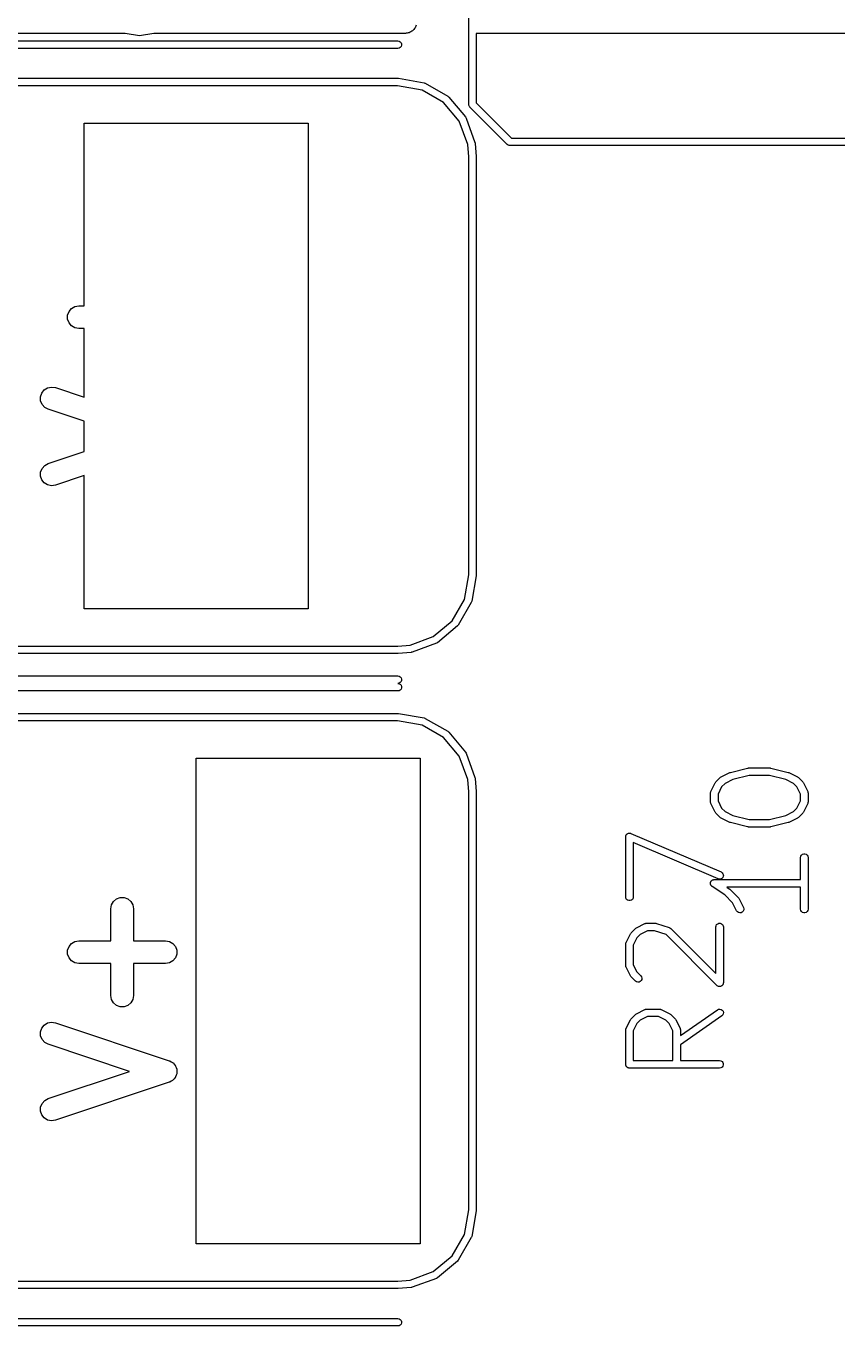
# Model space of a CAD drawing. Extents: x -2.2 to 86.5, y -78.6 to 9.2.
# Drawn here: x 7.52 to 18.38, y -35.35 to -17.95 of the extents above; entities that cross this region are included whole.
import ezdxf

# ---------------------------------------------------------------- set-up
doc = ezdxf.new("R2010")
doc.units = 0
doc.header["$MEASUREMENT"] = 0
doc.layers.add('BLACK', color=7, linetype='CONTINUOUS')

msp = doc.modelspace()

# ---------------------------------------------------------------- linework, layer by layer
at = {"layer": 'Black'}
for p, q in [((13.45, -18), (13.45, -9)), ((8.8482, -18.05), (4.1518, -18.05)), ((9.04, -18.0838), (8.8482, -18.05)), ((9.2318, -18.05), (9.04, -18.0838)), ((12.6, -18.05), (9.2318, -18.05)), ((12.6129, -18.0477), (12.6, -18.05)), ((12.626, -18.0477), (12.6129, -18.0477)), ((12.6384, -18.0432), (12.626, -18.0477)), ((12.6513, -18.041), (12.6384, -18.0432)), ((12.6627, -18.0344), (12.6513, -18.041)), ((12.675, -18.0299), (12.6627, -18.0344)), ((12.6851, -18.0215), (12.675, -18.0299)), ((12.6964, -18.0149), (12.6851, -18.0215)), ((12.7049, -18.0049), (12.6964, -18.0149)), ((12.7149, -17.9964), (12.7049, -18.0049)), ((12.7215, -17.9851), (12.7149, -17.9964)), ((12.7299, -17.975), (12.7215, -17.9851)), ((12.7344, -17.9627), (12.7299, -17.975)), ((12.741, -17.9513), (12.7344, -17.9627)), ((12.7432, -17.9384), (12.741, -17.9513)), ((13.45, -19), (13.45, -18)), ((13.55, -18.05), (13.55, -18.9793)), ((23.45, -18.05), (13.55, -18.05)), ((6.7, -18.15), (12.5, -18.15)), ((12.5, -18.25), (6.72071, -18.25)), ((12.5, -18.15), (12.5171, -18.153)), ((12.5171, -18.247), (12.5, -18.25)), ((12.5171, -18.153), (12.5321, -18.1617)), ((12.5321, -18.2383), (12.5171, -18.247)), ((12.5321, -18.1617), (12.5433, -18.175)), ((12.5433, -18.225), (12.5321, -18.2383)), ((12.5433, -18.175), (12.5492, -18.1913)), ((12.5492, -18.2087), (12.5433, -18.225)), ((12.5492, -18.1913), (12.5492, -18.2087)), ((7, -18.65), (12.5, -18.65)), ((12.4956, -18.75), (7.02071, -18.75)), ((12.8247, -18.808), (12.4956, -18.75)), ((12.5, -18.65), (12.5043, -18.6508)), ((12.5043, -18.6508), (12.5087, -18.6508)), ((12.5087, -18.6508), (12.8507, -18.7111)), ((12.8507, -18.7111), (12.8507, -18.7111)), ((12.8507, -18.7111), (12.8601, -18.7145)), ((12.8601, -18.7145), (12.867, -18.717)), ((12.867, -18.717), (12.867, -18.717)), ((12.867, -18.717), (13.1678, -18.8907)), ((13.1102, -18.9728), (12.8247, -18.808)), ((13.1678, -18.8907), (13.1811, -18.9018)), ((13.1811, -18.9018), (13.1811, -18.9018)), ((13.1811, -18.9018), (13.4043, -19.1679)), ((13.3221, -19.2254), (13.1102, -18.9728)), ((13.4504, -19.0022), (13.45, -19)), ((13.4502, -19.0044), (13.4504, -19.0022)), ((13.4519, -19.0107), (13.4502, -19.0044)), ((13.453, -19.0171), (13.4519, -19.0107)), ((13.4541, -19.019), (13.453, -19.0171)), ((13.4547, -19.0211), (13.4541, -19.019)), ((13.4584, -19.0265), (13.4547, -19.0211)), ((13.4617, -19.0321), (13.4584, -19.0265)), ((13.4634, -19.0336), (13.4617, -19.0321)), ((13.4646, -19.0354), (13.4634, -19.0336)), ((13.9646, -19.5354), (13.4646, -19.0354)), ((13.55, -18.9793), (14.0207, -19.45)), ((8.3, -21.6945), (8.3, -19.25)), ((8.3, -19.25), (11.3, -19.25)), ((11.3, -19.25), (11.3, -25.75)), ((13.4356, -19.5373), (13.3221, -19.2254)), ((13.4043, -19.1679), (13.4043, -19.1679)), ((13.4043, -19.1679), (13.413, -19.1829)), ((13.413, -19.1829), (13.5318, -19.5093)), ((14.0207, -19.45), (22.9793, -19.45)), ((13.45, -19.7022), (13.4356, -19.5373)), ((13.5318, -19.5093), (13.5329, -19.5157)), ((13.5329, -19.5157), (13.5346, -19.522)), ((13.5346, -19.522), (13.5498, -19.6956)), ((13.9664, -19.5366), (13.9646, -19.5354)), ((13.9679, -19.5383), (13.9664, -19.5366)), ((13.9735, -19.5416), (13.9679, -19.5383)), ((13.9789, -19.5453), (13.9735, -19.5416)), ((13.981, -19.5459), (13.9789, -19.5453)), ((13.9829, -19.547), (13.981, -19.5459)), ((13.9893, -19.5481), (13.9829, -19.547)), ((13.9956, -19.5498), (13.9893, -19.5481)), ((13.9978, -19.5496), (13.9956, -19.5498)), ((14, -19.55), (13.9978, -19.5496)), ((23, -19.55), (14, -19.55)), ((13.45, -25.2956), (13.45, -19.7022)), ((13.5498, -19.6956), (13.5496, -19.6978)), ((13.5496, -19.6978), (13.55, -19.7)), ((13.55, -19.7), (13.55, -25.3)), ((8.0963, -21.7707), (8.13032, -21.7301)), ((8.13032, -21.7301), (8.17616, -21.7036)), ((8.17616, -21.7036), (8.22829, -21.6945)), ((8.22829, -21.6945), (8.3, -21.6945)), ((8.0782, -21.8204), (8.0963, -21.7707)), ((8.0782, -21.8733), (8.0782, -21.8204)), ((8.0963, -21.9231), (8.0782, -21.8733)), ((8.13032, -21.9636), (8.0963, -21.9231)), ((8.17616, -21.9901), (8.13032, -21.9636)), ((8.22829, -21.9993), (8.17616, -21.9901)), ((8.3, -21.9993), (8.22829, -21.9993)), ((8.3, -22.9196), (8.3, -21.9993)), ((7.80941, -22.7937), (7.86127, -22.7831)), ((7.86127, -22.7831), (7.91362, -22.7908)), ((7.91362, -22.7908), (8.3, -22.9196)), ((7.71468, -22.9131), (7.73141, -22.8629)), ((7.71612, -22.966), (7.71468, -22.9131)), ((7.73558, -23.0152), (7.71612, -22.966)), ((7.73141, -22.8629), (7.76432, -22.8214)), ((7.76432, -22.8214), (7.80941, -22.7937)), ((7.77069, -23.0548), (7.73558, -23.0152)), ((7.81724, -23.08), (7.77069, -23.0548)), ((8.3, -23.2409), (7.81724, -23.08)), ((8.3, -23.6459), (8.3, -23.2409)), ((7.81724, -23.8068), (8.3, -23.6459)), ((7.73558, -23.8717), (7.77069, -23.8321)), ((7.77069, -23.8321), (7.81724, -23.8068)), ((7.71468, -23.9738), (7.71612, -23.9209)), ((7.73141, -24.024), (7.71468, -23.9738)), ((7.71612, -23.9209), (7.73558, -23.8717)), ((8.3, -23.9672), (7.91362, -24.096)), ((8.3, -25.75), (8.3, -23.9672)), ((7.76432, -24.0655), (7.73141, -24.024)), ((7.80941, -24.0932), (7.76432, -24.0655)), ((7.86127, -24.1038), (7.80941, -24.0932)), ((7.91362, -24.096), (7.86127, -24.1038)), ((13.392, -25.6247), (13.45, -25.2956)), ((13.5492, -25.3087), (13.4889, -25.6507)), ((13.55, -25.3), (13.5492, -25.3043)), ((13.5492, -25.3043), (13.5492, -25.3087)), ((11.3, -25.75), (8.3, -25.75)), ((13.2272, -25.9102), (13.392, -25.6247)), ((13.483, -25.667), (13.3093, -25.9678)), ((13.4863, -25.658), (13.483, -25.667)), ((13.483, -25.667), (13.483, -25.667)), ((13.4889, -25.6507), (13.4863, -25.658)), ((13.4889, -25.6507), (13.4889, -25.6507)), ((12.9746, -26.1221), (13.2272, -25.9102)), ((13.2982, -25.9811), (13.0321, -26.2043)), ((13.3093, -25.9678), (13.2982, -25.9811)), ((13.3093, -25.9678), (13.3093, -25.9678)), ((7.02071, -26.25), (12.4978, -26.25)), ((12.4978, -26.25), (12.6627, -26.2356)), ((12.6627, -26.2356), (12.9746, -26.1221)), ((13.0171, -26.213), (12.6907, -26.3318)), ((13.0321, -26.2043), (13.0171, -26.213)), ((13.0321, -26.2043), (13.0321, -26.2043)), ((12.5, -26.35), (7, -26.35)), ((12.5022, -26.3496), (12.5, -26.35)), ((12.5044, -26.3498), (12.5022, -26.3496)), ((12.678, -26.3346), (12.5044, -26.3498)), ((12.6843, -26.3329), (12.678, -26.3346)), ((12.6907, -26.3318), (12.6843, -26.3329)), ((6.7, -26.65), (12.5, -26.65)), ((12.5, -26.65), (12.5171, -26.653)), ((12.5171, -26.747), (12.5, -26.75)), ((12.5, -26.75), (12.5171, -26.753)), ((12.5171, -26.653), (12.5321, -26.6617)), ((12.5321, -26.7383), (12.5171, -26.747)), ((12.5171, -26.753), (12.5321, -26.7617)), ((12.5321, -26.6617), (12.5433, -26.675)), ((12.5433, -26.725), (12.5321, -26.7383)), ((12.5321, -26.7617), (12.5433, -26.775)), ((12.5433, -26.675), (12.5492, -26.6913)), ((12.5492, -26.7087), (12.5433, -26.725)), ((12.5433, -26.775), (12.5492, -26.7913)), ((12.5492, -26.6913), (12.5492, -26.7087)), ((12.5492, -26.7913), (12.5492, -26.8087)), ((12.5, -26.85), (6.7, -26.85)), ((12.5171, -26.847), (12.5, -26.85)), ((12.5321, -26.8383), (12.5171, -26.847)), ((12.5433, -26.825), (12.5321, -26.8383)), ((12.5492, -26.8087), (12.5433, -26.825)), ((7, -27.15), (12.5, -27.15)), ((12.4956, -27.25), (7.02071, -27.25)), ((12.8247, -27.308), (12.4956, -27.25)), ((12.5, -27.15), (12.5043, -27.1508)), ((12.5043, -27.1508), (12.5087, -27.1508)), ((12.5087, -27.1508), (12.8507, -27.2111)), ((13.1102, -27.4728), (12.8247, -27.308)), ((12.8507, -27.2111), (12.8507, -27.2111)), ((12.8507, -27.2111), (12.8601, -27.2145)), ((12.8601, -27.2145), (12.867, -27.217)), ((12.867, -27.217), (12.867, -27.217)), ((12.867, -27.217), (13.1678, -27.3907)), ((13.3221, -27.7254), (13.1102, -27.4728)), ((13.1678, -27.3907), (13.1811, -27.4018)), ((13.1811, -27.4018), (13.1811, -27.4018)), ((13.1811, -27.4018), (13.4043, -27.6679)), ((9.8, -34.25), (9.8, -27.75)), ((9.8, -27.75), (12.8, -27.75)), ((12.8, -27.75), (12.8, -34.25)), ((13.4356, -28.0373), (13.3221, -27.7254)), ((13.4043, -27.6679), (13.4043, -27.6679)), ((13.4043, -27.6679), (13.413, -27.6829)), ((13.413, -27.6829), (13.5318, -28.0093)), ((13.5318, -28.0093), (13.5329, -28.0157)), ((16.7576, -28.0681), (16.815, -28.0107)), ((16.815, -28.0107), (16.8217, -28.006)), ((16.8217, -28.006), (16.8282, -28.0012)), ((16.8282, -28.0012), (16.9431, -27.9437)), ((16.9431, -27.9437), (16.9485, -27.9421)), ((16.9485, -27.9421), (16.9535, -27.9399)), ((16.9535, -27.9399), (17.1833, -27.8824)), ((17.2019, -27.9825), (16.9836, -28.0371)), ((17.1833, -27.8824), (17.1895, -27.882)), ((17.1895, -27.882), (17.1957, -27.8809)), ((17.1957, -27.8809), (17.4829, -27.8809)), ((17.4767, -27.9825), (17.2019, -27.9825)), ((17.695, -28.0371), (17.4767, -27.9825)), ((17.4829, -27.8809), (17.4891, -27.882)), ((17.4891, -27.882), (17.4952, -27.8824)), ((17.4952, -27.8824), (17.7251, -27.9399)), ((17.7251, -27.9399), (17.7301, -27.9421)), ((17.7301, -27.9421), (17.7355, -27.9437)), ((17.7355, -27.9437), (17.8504, -28.0012)), ((17.8504, -28.0012), (17.8569, -28.006)), ((17.8569, -28.006), (17.8636, -28.0107)), ((17.8636, -28.0107), (17.921, -28.0681)), ((13.45, -28.2022), (13.4356, -28.0373)), ((13.5329, -28.0157), (13.5346, -28.022)), ((13.5346, -28.022), (13.5498, -28.1956)), ((16.6906, -28.1963), (16.7481, -28.0814)), ((16.7481, -28.0814), (16.7529, -28.0748)), ((16.7529, -28.0748), (16.7576, -28.0681)), ((16.8353, -28.1342), (16.7868, -28.231)), ((16.881, -28.0884), (16.8353, -28.1342)), ((16.9836, -28.0371), (16.881, -28.0884)), ((17.7976, -28.0884), (17.695, -28.0371)), ((17.8433, -28.1342), (17.7976, -28.0884)), ((17.8917, -28.231), (17.8433, -28.1342)), ((17.921, -28.0681), (17.9257, -28.0748)), ((17.9257, -28.0748), (17.9305, -28.0814)), ((17.9305, -28.0814), (17.988, -28.1963)), ((13.45, -33.7956), (13.45, -28.2022)), ((13.5498, -28.1956), (13.5496, -28.1978)), ((13.5496, -28.1978), (13.55, -28.2)), ((13.55, -28.2), (13.55, -33.8)), ((16.6852, -28.219), (16.6858, -28.2161)), ((16.6852, -28.3339), (16.6852, -28.219)), ((16.6858, -28.3368), (16.6852, -28.3339)), ((16.6856, -28.2132), (16.6873, -28.2075)), ((16.6858, -28.2161), (16.6856, -28.2132)), ((16.6856, -28.3397), (16.6858, -28.3368)), ((16.6873, -28.3454), (16.6856, -28.3397)), ((16.6873, -28.2075), (16.6883, -28.2016)), ((16.6883, -28.3513), (16.6873, -28.3454)), ((16.6883, -28.2016), (16.6898, -28.1991)), ((16.6898, -28.3538), (16.6883, -28.3513)), ((16.6898, -28.1991), (16.6906, -28.1963)), ((16.6906, -28.3566), (16.6898, -28.3538)), ((16.7481, -28.4715), (16.6906, -28.3566)), ((16.7868, -28.231), (16.7868, -28.3219)), ((16.7868, -28.3219), (16.8352, -28.4187)), ((17.8433, -28.4187), (17.8917, -28.3219)), ((17.8917, -28.3219), (17.8917, -28.231)), ((17.988, -28.3566), (17.9305, -28.4715)), ((17.988, -28.1963), (17.9888, -28.1991)), ((17.9888, -28.3538), (17.988, -28.3566)), ((17.9888, -28.1991), (17.9903, -28.2016)), ((17.9903, -28.3513), (17.9888, -28.3538)), ((17.9903, -28.2016), (17.9913, -28.2075)), ((17.9913, -28.3454), (17.9903, -28.3513)), ((17.9913, -28.2075), (17.993, -28.2132)), ((17.993, -28.3397), (17.9913, -28.3454)), ((17.993, -28.2132), (17.9928, -28.2161)), ((17.9928, -28.2161), (17.9933, -28.219)), ((17.9933, -28.3339), (17.9928, -28.3368)), ((17.9928, -28.3368), (17.993, -28.3397)), ((17.9933, -28.219), (17.9933, -28.3339)), ((16.7529, -28.478), (16.7481, -28.4715)), ((16.7576, -28.4847), (16.7529, -28.478)), ((16.815, -28.5422), (16.7576, -28.4847)), ((16.8352, -28.4187), (16.881, -28.4645)), ((16.881, -28.4645), (16.9836, -28.5158)), ((16.9836, -28.5158), (17.2019, -28.5703)), ((17.4767, -28.5703), (17.695, -28.5158)), ((17.695, -28.5158), (17.7976, -28.4645)), ((17.7976, -28.4645), (17.8433, -28.4187)), ((17.921, -28.4847), (17.8636, -28.5422)), ((17.9257, -28.478), (17.921, -28.4847)), ((17.9305, -28.4715), (17.9257, -28.478)), ((16.8217, -28.5468), (16.815, -28.5422)), ((16.8282, -28.5517), (16.8217, -28.5468)), ((16.9431, -28.6091), (16.8282, -28.5517)), ((16.9485, -28.6107), (16.9431, -28.6091)), ((16.9535, -28.613), (16.9485, -28.6107)), ((17.1833, -28.6704), (16.9535, -28.613)), ((17.1895, -28.6709), (17.1833, -28.6704)), ((17.1957, -28.6719), (17.1895, -28.6709)), ((17.4829, -28.6719), (17.1957, -28.6719)), ((17.2019, -28.5703), (17.4767, -28.5703)), ((17.4891, -28.6709), (17.4829, -28.6719)), ((17.4952, -28.6704), (17.4891, -28.6709)), ((17.7251, -28.613), (17.4952, -28.6704)), ((17.7301, -28.6107), (17.7251, -28.613)), ((17.7355, -28.6091), (17.7301, -28.6107)), ((17.8504, -28.5517), (17.7355, -28.6091)), ((17.8569, -28.5468), (17.8504, -28.5517)), ((17.8636, -28.5422), (17.8569, -28.5468)), ((15.5502, -28.8028), (15.5513, -28.797)), ((15.5502, -29.6071), (15.5502, -28.8028)), ((15.5513, -28.797), (15.5516, -28.7912)), ((15.5516, -28.7912), (15.5528, -28.7884)), ((15.5528, -28.7884), (15.5533, -28.7854)), ((15.5533, -28.7854), (15.5562, -28.7803)), ((15.5562, -28.7803), (15.5585, -28.7749)), ((15.5585, -28.7749), (15.5606, -28.7727)), ((15.5606, -28.7727), (15.5621, -28.7701)), ((15.5621, -28.7701), (15.5666, -28.7663)), ((15.5666, -28.7663), (15.5706, -28.7621)), ((15.5706, -28.7621), (15.5733, -28.7607)), ((15.5733, -28.7607), (15.5756, -28.7588)), ((15.5756, -28.7588), (15.5811, -28.7568)), ((15.5811, -28.7568), (15.5864, -28.7541)), ((15.5864, -28.7541), (15.5894, -28.7538)), ((15.5894, -28.7538), (15.5922, -28.7527)), ((15.5922, -28.7527), (15.5981, -28.7527)), ((15.5981, -28.7527), (15.6039, -28.752)), ((15.6039, -28.752), (15.6068, -28.7527)), ((15.6068, -28.7527), (15.6099, -28.7527)), ((15.6099, -28.7527), (15.6154, -28.7547)), ((15.6154, -28.7547), (15.6211, -28.7561)), ((15.6211, -28.7561), (16.8276, -29.2731)), ((16.7875, -29.3665), (15.6518, -28.8798)), ((15.6518, -28.8798), (15.6518, -29.6071)), ((17.8948, -29.0634), (17.9036, -29.0481)), ((17.9036, -29.0481), (17.9171, -29.0368)), ((17.9171, -29.0368), (17.9337, -29.0307)), ((17.9337, -29.0307), (17.9514, -29.0307)), ((17.9514, -29.0307), (17.9679, -29.0368)), ((17.9679, -29.0368), (17.9815, -29.0481)), ((17.9815, -29.0481), (17.9903, -29.0634)), ((17.8917, -29.0808), (17.8948, -29.0634)), ((17.8917, -29.3747), (17.8917, -29.0808)), ((17.9903, -29.0634), (17.9933, -29.0808)), ((17.9933, -29.0808), (17.9933, -29.7702)), ((16.6895, -29.4051), (16.6911, -29.4027)), ((16.6911, -29.4027), (16.6921, -29.4001)), ((16.6921, -29.4001), (16.696, -29.3954)), ((16.696, -29.3954), (16.6993, -29.3904)), ((16.6993, -29.3904), (16.7016, -29.3887)), ((16.7016, -29.3887), (16.7034, -29.3866)), ((16.7034, -29.3866), (16.7086, -29.3835)), ((16.7086, -29.3835), (16.7135, -29.3799)), ((16.7135, -29.3799), (16.7162, -29.3791)), ((16.7162, -29.3791), (16.7187, -29.3777)), ((16.7187, -29.3777), (16.7246, -29.3767)), ((16.7246, -29.3767), (16.7305, -29.375)), ((16.7305, -29.375), (16.7333, -29.3752)), ((16.7333, -29.3752), (16.736, -29.3747)), ((16.736, -29.3747), (17.8917, -29.3747)), ((16.8047, -29.3706), (16.7875, -29.3665)), ((16.8222, -29.3685), (16.8047, -29.3706)), ((16.838, -29.3605), (16.8222, -29.3685)), ((16.8276, -29.2731), (16.8423, -29.2828)), ((16.8501, -29.3476), (16.838, -29.3605)), ((16.8423, -29.2828), (16.8529, -29.2969)), ((16.857, -29.3314), (16.8501, -29.3476)), ((16.8529, -29.2969), (16.858, -29.3138)), ((16.858, -29.3138), (16.857, -29.3314)), ((16.6854, -29.4222), (16.686, -29.4195)), ((16.686, -29.4282), (16.6854, -29.4222)), ((16.686, -29.4167), (16.6881, -29.411)), ((16.686, -29.4195), (16.686, -29.4167)), ((16.686, -29.4343), (16.686, -29.4282)), ((16.687, -29.4369), (16.686, -29.4343)), ((16.6873, -29.4397), (16.687, -29.4369)), ((16.69, -29.4452), (16.6873, -29.4397)), ((16.6881, -29.411), (16.6895, -29.4051)), ((16.6921, -29.4509), (16.69, -29.4452)), ((16.6939, -29.453), (16.6921, -29.4509)), ((16.6951, -29.4556), (16.6939, -29.453)), ((16.6995, -29.4597), (16.6951, -29.4556)), ((16.7034, -29.4644), (16.6995, -29.4597)), ((16.7058, -29.4658), (16.7034, -29.4644)), ((16.7079, -29.4677), (16.7058, -29.4658)), ((16.876, -29.5799), (16.7079, -29.4677)), ((17.8917, -29.4763), (16.9038, -29.4763)), ((16.9038, -29.4763), (16.9366, -29.4981)), ((16.9366, -29.4981), (16.9402, -29.5016)), ((16.9402, -29.5016), (16.9443, -29.5045)), ((16.9443, -29.5045), (17.0592, -29.6194)), ((17.8917, -29.7702), (17.8917, -29.4763)), ((8.65646, -29.7663), (8.66565, -29.7142)), ((8.66565, -29.7142), (8.69211, -29.6683)), ((8.69211, -29.6683), (8.73266, -29.6343)), ((8.73266, -29.6343), (8.78239, -29.6162)), ((8.78239, -29.6162), (8.83532, -29.6162)), ((8.83532, -29.6162), (8.88506, -29.6343)), ((8.88506, -29.6343), (8.9256, -29.6683)), ((8.9256, -29.6683), (8.95207, -29.7142)), ((8.95207, -29.7142), (8.96126, -29.7663)), ((15.5533, -29.6245), (15.5502, -29.6071)), ((15.5621, -29.6397), (15.5533, -29.6245)), ((15.5756, -29.6511), (15.5621, -29.6397)), ((15.5922, -29.6571), (15.5756, -29.6511)), ((15.6099, -29.6571), (15.5922, -29.6571)), ((15.6264, -29.6511), (15.6099, -29.6571)), ((15.64, -29.6397), (15.6264, -29.6511)), ((15.6488, -29.6245), (15.64, -29.6397)), ((15.6518, -29.6071), (15.6488, -29.6245)), ((16.9816, -29.6854), (16.876, -29.5799)), ((17.0353, -29.7929), (16.9816, -29.6854)), ((17.0592, -29.6194), (17.0639, -29.626)), ((17.0639, -29.626), (17.0687, -29.6326)), ((17.0687, -29.6326), (17.1262, -29.7475)), ((17.1262, -29.7475), (17.1312, -29.7644)), ((8.65646, -30.1945), (8.65646, -29.7663)), ((8.96126, -29.7663), (8.96126, -30.1945)), ((17.0458, -29.8071), (17.0353, -29.7929)), ((17.0606, -29.8168), (17.0458, -29.8071)), ((17.0777, -29.8209), (17.0606, -29.8168)), ((17.0952, -29.8189), (17.0777, -29.8209)), ((17.111, -29.811), (17.0952, -29.8189)), ((17.1232, -29.7982), (17.111, -29.811)), ((17.1302, -29.782), (17.1232, -29.7982)), ((17.1312, -29.7644), (17.1302, -29.782)), ((17.8948, -29.7876), (17.8917, -29.7702)), ((17.9036, -29.8028), (17.8948, -29.7876)), ((17.9171, -29.8142), (17.9036, -29.8028)), ((17.9337, -29.8202), (17.9171, -29.8142)), ((17.9514, -29.8202), (17.9337, -29.8202)), ((17.9679, -29.8142), (17.9514, -29.8202)), ((17.9815, -29.8028), (17.9679, -29.8142)), ((17.9903, -29.7876), (17.9815, -29.8028)), ((17.9933, -29.7702), (17.9903, -29.7876)), ((15.6131, -30.1014), (15.6179, -30.0949)), ((15.6179, -30.0949), (15.6226, -30.0882)), ((15.6226, -30.0882), (15.68, -30.0308)), ((15.68, -30.0308), (15.6867, -30.0261)), ((15.6867, -30.0261), (15.6932, -30.0213)), ((15.6932, -30.0213), (15.8081, -29.9638)), ((15.8428, -30.0601), (15.746, -30.1085)), ((15.8081, -29.9638), (15.8109, -29.963)), ((15.8109, -29.963), (15.8135, -29.9615)), ((15.8135, -29.9615), (15.8193, -29.9605)), ((15.8193, -29.9605), (15.825, -29.9588)), ((15.825, -29.9588), (15.828, -29.959)), ((15.828, -29.959), (15.8309, -29.9585)), ((15.8309, -29.9585), (15.9458, -29.9585)), ((15.9375, -30.0601), (15.8428, -30.0601)), ((16.0907, -30.1111), (15.9375, -30.0601)), ((15.9458, -29.9585), (15.9538, -29.9599)), ((15.9538, -29.9599), (15.9618, -29.9611)), ((15.9618, -29.9611), (16.1342, -30.0185)), ((16.1342, -30.0185), (16.1368, -30.0199)), ((16.1368, -30.0199), (16.1396, -30.0207)), ((16.1396, -30.0207), (16.1445, -30.0241)), ((16.1445, -30.0241), (16.1497, -30.0269)), ((16.1497, -30.0269), (16.1516, -30.0291)), ((16.1516, -30.0291), (16.154, -30.0308)), ((16.154, -30.0308), (16.7567, -30.6335)), ((16.7567, -30.0093), (16.7598, -29.9919)), ((16.7567, -30.6335), (16.7567, -30.0093)), ((16.7598, -29.9919), (16.7686, -29.9766)), ((16.7686, -29.9766), (16.7821, -29.9653)), ((16.7821, -29.9653), (16.7987, -29.9592)), ((16.7987, -29.9592), (16.8164, -29.9592)), ((16.8164, -29.9592), (16.8329, -29.9653)), ((16.8329, -29.9653), (16.8465, -29.9766)), ((16.8465, -29.9766), (16.8553, -29.9919)), ((16.8553, -29.9919), (16.8583, -30.0093)), ((16.8583, -30.0093), (16.8583, -30.7561)), ((8.0782, -30.3204), (8.0963, -30.2707)), ((8.0963, -30.2707), (8.13032, -30.2301)), ((8.13032, -30.2301), (8.17616, -30.2036)), ((8.17616, -30.2036), (8.22829, -30.1945)), ((8.22829, -30.1945), (8.65646, -30.1945)), ((8.96126, -30.1945), (9.38943, -30.1945)), ((9.38943, -30.1945), (9.44155, -30.2036)), ((9.44155, -30.2036), (9.48739, -30.2301)), ((9.48739, -30.2301), (9.52141, -30.2707)), ((9.52141, -30.2707), (9.53951, -30.3204)), ((15.5502, -30.2391), (15.5508, -30.2362)), ((15.5502, -30.5263), (15.5502, -30.2391)), ((15.5506, -30.2333), (15.5523, -30.2276)), ((15.5508, -30.2362), (15.5506, -30.2333)), ((15.5523, -30.2276), (15.5533, -30.2217)), ((15.5533, -30.2217), (15.5548, -30.2192)), ((15.5548, -30.2192), (15.5556, -30.2164)), ((15.5556, -30.2164), (15.6131, -30.1014)), ((15.7002, -30.1543), (15.6518, -30.2511)), ((15.6518, -30.2511), (15.6518, -30.5143)), ((15.746, -30.1085), (15.7002, -30.1543)), ((16.7716, -30.7921), (16.0907, -30.1111)), ((8.0782, -30.3733), (8.0782, -30.3204)), ((8.0963, -30.4231), (8.0782, -30.3733)), ((8.13032, -30.4636), (8.0963, -30.4231)), ((9.52141, -30.4231), (9.48739, -30.4636)), ((9.53951, -30.3733), (9.52141, -30.4231)), ((9.53951, -30.3204), (9.53951, -30.3733)), ((8.17616, -30.4901), (8.13032, -30.4636)), ((8.22829, -30.4993), (8.17616, -30.4901)), ((8.65646, -30.4993), (8.22829, -30.4993)), ((8.65646, -30.9274), (8.65646, -30.4993)), ((9.38943, -30.4993), (8.96126, -30.4993)), ((8.96126, -30.4993), (8.96126, -30.9274)), ((9.44155, -30.4901), (9.38943, -30.4993)), ((9.48739, -30.4636), (9.44155, -30.4901)), ((15.5508, -30.5292), (15.5502, -30.5263)), ((15.5506, -30.5321), (15.5508, -30.5292)), ((15.5523, -30.5378), (15.5506, -30.5321)), ((15.5533, -30.5437), (15.5523, -30.5378)), ((15.5548, -30.5462), (15.5533, -30.5437)), ((15.5556, -30.5491), (15.5548, -30.5462)), ((15.6131, -30.664), (15.5556, -30.5491)), ((15.6518, -30.5143), (15.7003, -30.6111)), ((15.7003, -30.6111), (15.7519, -30.6628)), ((15.6179, -30.6705), (15.6131, -30.664)), ((15.6226, -30.6772), (15.6179, -30.6705)), ((15.68, -30.7346), (15.6226, -30.6772)), ((15.6945, -30.7447), (15.68, -30.7346)), ((15.7115, -30.7493), (15.6945, -30.7447)), ((15.7291, -30.7478), (15.7115, -30.7493)), ((15.7451, -30.7403), (15.7291, -30.7478)), ((15.7576, -30.7278), (15.7451, -30.7403)), ((15.7519, -30.6628), (15.762, -30.6772)), ((15.765, -30.7118), (15.7576, -30.7278)), ((15.762, -30.6772), (15.7666, -30.6943)), ((15.7666, -30.6943), (15.765, -30.7118)), ((16.7771, -30.7959), (16.7716, -30.7921)), ((16.7821, -30.8001), (16.7771, -30.7959)), ((16.8414, -30.7931), (16.8367, -30.7978)), ((16.8465, -30.7888), (16.8414, -30.7931)), ((16.8476, -30.7869), (16.8465, -30.7888)), ((16.8492, -30.7853), (16.8476, -30.7869)), ((16.852, -30.7793), (16.8492, -30.7853)), ((16.8553, -30.7735), (16.852, -30.7793)), ((16.8557, -30.7713), (16.8553, -30.7735)), ((16.8566, -30.7693), (16.8557, -30.7713)), ((16.8572, -30.7627), (16.8566, -30.7693)), ((16.8583, -30.7561), (16.8572, -30.7627)), ((8.66565, -30.9796), (8.65646, -30.9274)), ((8.96126, -30.9274), (8.95207, -30.9796)), ((16.7842, -30.8009), (16.7821, -30.8001)), ((16.7861, -30.8022), (16.7842, -30.8009)), ((16.7925, -30.8039), (16.7861, -30.8022)), ((16.7987, -30.8062), (16.7925, -30.8039)), ((16.801, -30.8062), (16.7987, -30.8062)), ((16.8031, -30.8067), (16.801, -30.8062)), ((16.8097, -30.8062), (16.8031, -30.8067)), ((16.8164, -30.8062), (16.8097, -30.8062)), ((16.8185, -30.8054), (16.8164, -30.8062)), ((16.8207, -30.8052), (16.8185, -30.8054)), ((16.8267, -30.8024), (16.8207, -30.8052)), ((16.8329, -30.8001), (16.8267, -30.8024)), ((16.8347, -30.7987), (16.8329, -30.8001)), ((16.8367, -30.7978), (16.8347, -30.7987)), ((8.69211, -31.0254), (8.66565, -30.9796)), ((8.73266, -31.0594), (8.69211, -31.0254)), ((8.78239, -31.0775), (8.73266, -31.0594)), ((8.83532, -31.0775), (8.78239, -31.0775)), ((8.88506, -31.0594), (8.83532, -31.0775)), ((8.9256, -31.0254), (8.88506, -31.0594)), ((8.95207, -30.9796), (8.9256, -31.0254)), ((15.6932, -31.1703), (15.8081, -31.1129)), ((15.8081, -31.1129), (15.8109, -31.112)), ((15.8109, -31.112), (15.8135, -31.1106)), ((15.8135, -31.1106), (15.8193, -31.1095)), ((15.8193, -31.1095), (15.825, -31.1078)), ((15.825, -31.1078), (15.828, -31.108)), ((15.828, -31.108), (15.8309, -31.1075)), ((15.8309, -31.1075), (16.0032, -31.1075)), ((16.0032, -31.1075), (16.0061, -31.108)), ((16.0061, -31.108), (16.009, -31.1078)), ((16.009, -31.1078), (16.0147, -31.1095)), ((16.0147, -31.1095), (16.0206, -31.1106)), ((16.0206, -31.1106), (16.0231, -31.112)), ((16.0231, -31.112), (16.0259, -31.1129)), ((16.0259, -31.1129), (16.1408, -31.1703)), ((16.2838, -31.4629), (16.7784, -31.1167)), ((16.7784, -31.1167), (16.7944, -31.1092)), ((16.7944, -31.1092), (16.812, -31.1077)), ((16.812, -31.1077), (16.829, -31.1123)), ((16.829, -31.1123), (16.8435, -31.1224)), ((16.8435, -31.1224), (16.8536, -31.1368)), ((16.8536, -31.1368), (16.8582, -31.1539)), ((7.76432, -31.3214), (7.80941, -31.2937)), ((7.80941, -31.2937), (7.86127, -31.2831)), ((7.86127, -31.2831), (7.91362, -31.2908)), ((7.91362, -31.2908), (9.43762, -31.7988)), ((15.5556, -31.3654), (15.6131, -31.2505)), ((15.6131, -31.2505), (15.6179, -31.244)), ((15.6179, -31.244), (15.6226, -31.2373)), ((15.6226, -31.2373), (15.68, -31.1798)), ((15.7003, -31.3033), (15.6518, -31.4001)), ((15.68, -31.1798), (15.6867, -31.1752)), ((15.6867, -31.1752), (15.6932, -31.1703)), ((15.746, -31.2575), (15.7003, -31.3033)), ((15.8428, -31.2091), (15.746, -31.2575)), ((15.9912, -31.2091), (15.8428, -31.2091)), ((16.088, -31.2575), (15.9912, -31.2091)), ((16.1338, -31.3033), (16.088, -31.2575)), ((16.1822, -31.4001), (16.1338, -31.3033)), ((16.1408, -31.1703), (16.1474, -31.1752)), ((16.1474, -31.1752), (16.154, -31.1798)), ((16.154, -31.1798), (16.2115, -31.2373)), ((16.2115, -31.2373), (16.2162, -31.244)), ((16.2162, -31.244), (16.221, -31.2505)), ((16.221, -31.2505), (16.2785, -31.3654)), ((16.8367, -31.1999), (16.2838, -31.5869)), ((16.8492, -31.1875), (16.8367, -31.1999)), ((16.8566, -31.1715), (16.8492, -31.1875)), ((16.8582, -31.1539), (16.8566, -31.1715)), ((7.71468, -31.4131), (7.73141, -31.3629)), ((7.71612, -31.466), (7.71468, -31.4131)), ((7.73558, -31.5152), (7.71612, -31.466)), ((7.73141, -31.3629), (7.76432, -31.3214)), ((15.5502, -31.3881), (15.5508, -31.3852)), ((15.5502, -31.8477), (15.5502, -31.3881)), ((15.5506, -31.3823), (15.5523, -31.3766)), ((15.5508, -31.3852), (15.5506, -31.3823)), ((15.5523, -31.3766), (15.5533, -31.3707)), ((15.5533, -31.3707), (15.5548, -31.3682)), ((15.5548, -31.3682), (15.5556, -31.3654)), ((15.6518, -31.4001), (15.6518, -31.7969)), ((16.1822, -31.7969), (16.1822, -31.4001)), ((16.2785, -31.3654), (16.2793, -31.3682)), ((16.2793, -31.3682), (16.2808, -31.3707)), ((16.2808, -31.3707), (16.2818, -31.3766)), ((16.2818, -31.3766), (16.2835, -31.3823)), ((16.2835, -31.3823), (16.2833, -31.3852)), ((16.2833, -31.3852), (16.2838, -31.3881)), ((16.2838, -31.3881), (16.2838, -31.4629)), ((7.77069, -31.5548), (7.73558, -31.5152)), ((7.81724, -31.58), (7.77069, -31.5548)), ((8.9075, -31.9434), (7.81724, -31.58)), ((16.2838, -31.5869), (16.2838, -31.7969)), ((9.43762, -31.7988), (9.44132, -31.8009)), ((9.44132, -31.8009), (9.44544, -31.8017)), ((9.44544, -31.8017), (9.4645, -31.8134)), ((9.4645, -31.8134), (9.48416, -31.8241)), ((9.48416, -31.8241), (9.48696, -31.8272)), ((9.48696, -31.8272), (9.49054, -31.8294)), ((9.49054, -31.8294), (9.50444, -31.8469)), ((15.6518, -31.7969), (16.1822, -31.7969)), ((16.2838, -31.7969), (16.8075, -31.7969)), ((16.8075, -31.7969), (16.8249, -31.8)), ((16.8249, -31.8), (16.8402, -31.8088)), ((16.8402, -31.8088), (16.8515, -31.8223)), ((16.8515, -31.8223), (16.8576, -31.8389)), ((16.8576, -31.8389), (16.8576, -31.8566)), ((7.81724, -32.3068), (8.9075, -31.9434)), ((9.50444, -31.8469), (9.51928, -31.8637)), ((9.51928, -31.8637), (9.52083, -31.8676)), ((9.52083, -31.8676), (9.52344, -31.8709)), ((9.52344, -31.8709), (9.53052, -31.8921)), ((9.53052, -31.9948), (9.52344, -32.016)), ((9.53052, -31.8921), (9.53873, -31.9129)), ((9.53873, -31.974), (9.53052, -31.9948)), ((9.53873, -31.9129), (9.53885, -31.9171)), ((9.53885, -31.9698), (9.53873, -31.974)), ((9.53885, -31.9171), (9.54018, -31.9211)), ((9.54018, -31.9658), (9.53885, -31.9698)), ((9.54018, -31.9211), (9.53957, -31.9434)), ((9.53957, -31.9434), (9.54018, -31.9658)), ((15.551, -31.8521), (15.5502, -31.8477)), ((15.551, -31.8566), (15.551, -31.8521)), ((15.5525, -31.8607), (15.551, -31.8566)), ((15.5533, -31.8651), (15.5525, -31.8607)), ((15.5555, -31.869), (15.5533, -31.8651)), ((15.5571, -31.8731), (15.5555, -31.869)), ((15.5599, -31.8765), (15.5571, -31.8731)), ((15.5621, -31.8804), (15.5599, -31.8765)), ((15.5655, -31.8832), (15.5621, -31.8804)), ((15.5684, -31.8867), (15.5655, -31.8832)), ((15.5722, -31.8889), (15.5684, -31.8867)), ((15.5756, -31.8917), (15.5722, -31.8889)), ((15.5798, -31.8933), (15.5756, -31.8917)), ((15.5837, -31.8955), (15.5798, -31.8933)), ((15.5881, -31.8962), (15.5837, -31.8955)), ((15.5922, -31.8978), (15.5881, -31.8962)), ((15.5967, -31.8978), (15.5922, -31.8978)), ((15.601, -31.8985), (15.5967, -31.8978)), ((16.8075, -31.8985), (15.601, -31.8985)), ((16.8249, -31.8955), (16.8075, -31.8985)), ((16.8402, -31.8867), (16.8249, -31.8955)), ((16.8515, -31.8731), (16.8402, -31.8867)), ((16.8576, -31.8566), (16.8515, -31.8731)), ((9.43762, -32.088), (7.91362, -32.596)), ((9.44132, -32.086), (9.43762, -32.088)), ((9.44544, -32.0852), (9.44132, -32.086)), ((9.4645, -32.0735), (9.44544, -32.0852)), ((9.48416, -32.0628), (9.4645, -32.0735)), ((9.48696, -32.0597), (9.48416, -32.0628)), ((9.49054, -32.0575), (9.48696, -32.0597)), ((9.50444, -32.0399), (9.49054, -32.0575)), ((9.51928, -32.0232), (9.50444, -32.0399)), ((9.52083, -32.0193), (9.51928, -32.0232)), ((9.52344, -32.016), (9.52083, -32.0193)), ((7.73558, -32.3717), (7.77069, -32.3321)), ((7.77069, -32.3321), (7.81724, -32.3068)), ((7.71468, -32.4738), (7.71612, -32.4209)), ((7.73141, -32.524), (7.71468, -32.4738)), ((7.71612, -32.4209), (7.73558, -32.3717)), ((7.76432, -32.5655), (7.73141, -32.524)), ((7.80941, -32.5932), (7.76432, -32.5655)), ((7.86127, -32.6038), (7.80941, -32.5932)), ((7.91362, -32.596), (7.86127, -32.6038)), ((13.392, -34.1247), (13.45, -33.7956)), ((13.5492, -33.8087), (13.4889, -34.1507)), ((13.55, -33.8), (13.5492, -33.8043)), ((13.5492, -33.8043), (13.5492, -33.8087)), ((12.8, -34.25), (9.8, -34.25)), ((13.2272, -34.4102), (13.392, -34.1247)), ((13.483, -34.167), (13.3093, -34.4678)), ((13.4855, -34.1601), (13.483, -34.167)), ((13.483, -34.167), (13.483, -34.167)), ((13.4889, -34.1507), (13.4855, -34.1601)), ((13.4889, -34.1507), (13.4889, -34.1507)), ((12.9746, -34.6221), (13.2272, -34.4102)), ((12.6627, -34.7356), (12.9746, -34.6221)), ((13.2982, -34.4811), (13.0321, -34.7043)), ((13.3093, -34.4678), (13.2982, -34.4811)), ((13.3093, -34.4678), (13.3093, -34.4678)), ((7.02071, -34.75), (12.4978, -34.75)), ((12.4978, -34.75), (12.6627, -34.7356)), ((13.0171, -34.713), (12.6907, -34.8318)), ((13.0321, -34.7043), (13.0171, -34.713)), ((13.0321, -34.7043), (13.0321, -34.7043)), ((12.5, -34.85), (7, -34.85)), ((12.5022, -34.8496), (12.5, -34.85)), ((12.5044, -34.8498), (12.5022, -34.8496)), ((12.678, -34.8346), (12.5044, -34.8498)), ((12.6843, -34.8329), (12.678, -34.8346)), ((12.6907, -34.8318), (12.6843, -34.8329)), ((6.72071, -35.25), (12.5, -35.25)), ((12.5, -35.25), (12.5171, -35.253)), ((12.5171, -35.253), (12.5321, -35.2617)), ((12.5321, -35.2617), (12.5433, -35.275)), ((12.5433, -35.275), (12.5492, -35.2913)), ((12.5492, -35.3087), (12.5433, -35.325)), ((12.5492, -35.2913), (12.5492, -35.3087)), ((12.5, -35.35), (6.7, -35.35)), ((12.5171, -35.347), (12.5, -35.35)), ((12.5321, -35.3383), (12.5171, -35.347)), ((12.5433, -35.325), (12.5321, -35.3383))]:
    msp.add_line(p, q, dxfattribs=at)

doc.saveas('drawing.dxf')
